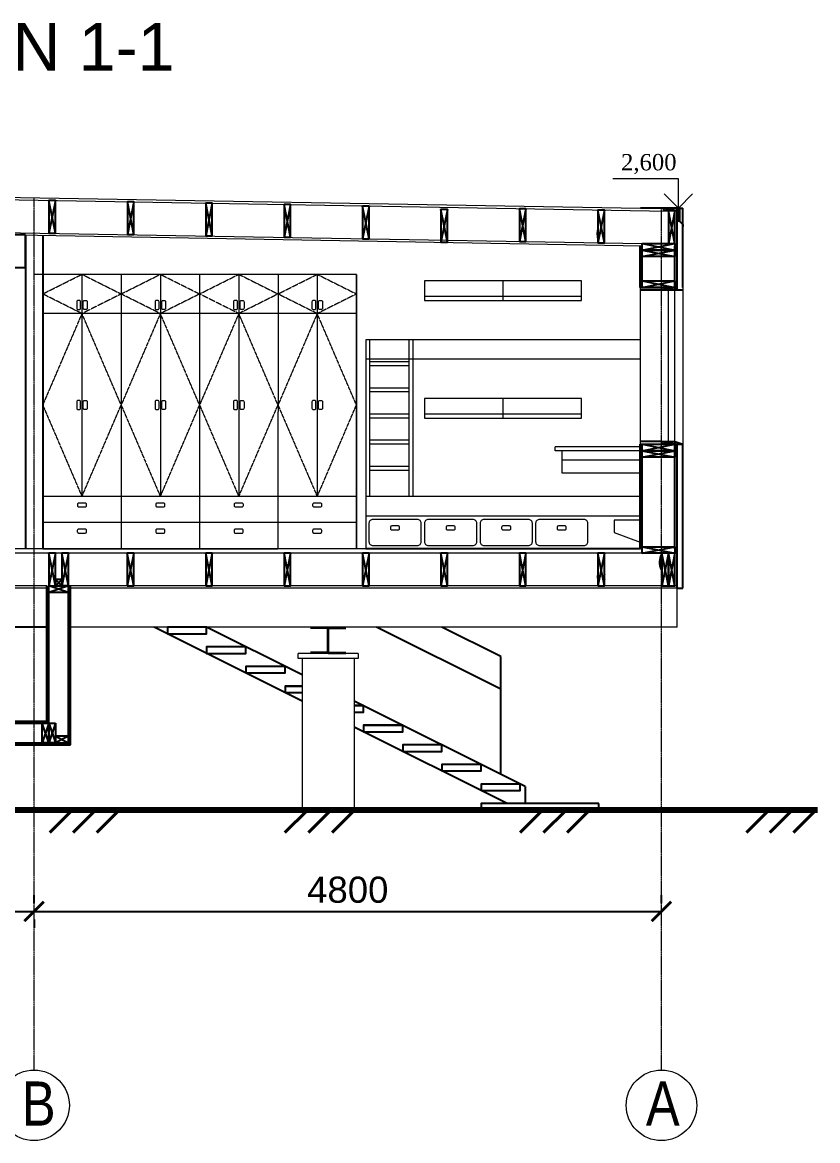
# Model space of a CAD drawing. Header units: millimetres. Extents: x 52 to 69096, y 37 to 64062.
# Drawn here: x 59344 to 65428, y 55475 to 64031 of the extents above; entities that cross this region are included whole.
import ezdxf

# ---------------------------------------------------------------- set-up
doc = ezdxf.new("R2010")
doc.units = ezdxf.units.MM
doc.linetypes.add('ACAD_ISO02W100', pattern=[15, 12, -3])
doc.linetypes.add('ACAD_ISO04W100', pattern=[30, 24, -3, 0, -3])
doc.layers.add('0 @ 100', color=7, linetype='Continuous')
for name, color, linetype, lineweight, true_color in [('отметки', 7, 'Continuous', 18, 0x000000), ('отметки @ 100', 7, 'Continuous', 18, 0x000000), ('разрез', 7, 'Continuous', 25, 0x000000), ('разрез @ 5', 7, 'Continuous', 25, 0x000000), ('фасад', 7, 'Continuous', 25, 0x000000), ('фасад @ 100', 7, 'Continuous', 25, 0x000000)]:
    doc.layers.add(name, color=color, linetype=linetype, lineweight=lineweight, true_color=true_color)
doc.styles.get("Standard").update_dxf_attribs({"font": 'arial.ttf'})
doc.styles.add('стиль1', font='times.ttf', dxfattribs={"height": 3})
doc.styles.add('стиль6', font='ARIALN.TTF')
doc.dimstyles.new('Копиягг', dxfattribs={"dimtxt": 2, "dimasz": 1.5, "dimexe": 1.25, "dimexo": 0.625, "dimtad": 1, "dimdec": 0, "dimtxsty": 'Standard', "dimblk": 'ARCHTICK', "dimcen": 2.5, "dimadec": 0, "dimazin": 0, "dimtfac": 1, "dimtdec": 0, "dimtmove": 0, "dimatfit": 3, "dimfxl": 1, "dimarcsym": 0})

# ---------------------------------------------------------------- blocks, each defined once
blk = doc.blocks.new('_ArchTick')
at = {"color": 0, "linetype": 'ByBlock', "const_width": 0.15}
blk.add_lwpolyline([(-0.5, -0.5), (0.5, 0.5)], dxfattribs=at)
blk = doc.blocks.new('*D47')
at = {"layer": 'Defpoints', "color": 0, "linetype": 'ByBlock', "transparency": 16777216}
for p in [(59433.7, 57228.7), (64233.7, 57228.7), (64233.7, 57228.7)]:
    blk.add_point(p, dxfattribs=at)
at = {"layer": 'фасад', "color": 0, "linetype": 'ByBlock', "lineweight": -2, "transparency": 16777216}
for p, q in [((59433.7, 57291.2), (59433.7, 57353.7)), ((64233.7, 57291.2), (64233.7, 57353.7)), ((59433.7, 57228.7), (64233.7, 57228.7))]:
    blk.add_line(p, q, dxfattribs=at)
at = {"layer": 'фасад', "color": 0, "linetype": 'ByBlock', "lineweight": -2, "transparency": 16777216, "xscale": 150, "yscale": 150, "zscale": 150, "rotation": 180}
blk.add_blockref('_ArchTick', (59433.7, 57228.7), dxfattribs=at)
at = {"layer": 'фасад', "color": 0, "linetype": 'ByBlock', "lineweight": -2, "transparency": 16777216, "xscale": 150, "yscale": 150, "zscale": 150}
blk.add_blockref('_ArchTick', (64233.7, 57228.7), dxfattribs=at)
at = {"layer": 'фасад', "color": 0, "linetype": 'ByBlock', "transparency": 16777216, "insert": (61833.7, 57393.4), "char_height": 200, "attachment_point": 5}
blk.add_mtext('4800', dxfattribs=at)
blk = doc.blocks.new('*D48')
at = {"layer": 'Defpoints', "color": 0, "linetype": 'ByBlock', "transparency": 16777216}
for p in [(58033.7, 57228.7), (59433.7, 57228.7), (59433.7, 57228.7)]:
    blk.add_point(p, dxfattribs=at)
at = {"layer": 'фасад', "color": 0, "linetype": 'ByBlock', "lineweight": -2, "transparency": 16777216}
for p, q in [((58033.7, 57228.7), (59433.7, 57228.7)), ((58033.7, 57166.2), (58033.7, 57103.7)), ((59433.7, 57166.2), (59433.7, 57103.7))]:
    blk.add_line(p, q, dxfattribs=at)
at = {"layer": 'фасад', "color": 0, "linetype": 'ByBlock', "lineweight": -2, "transparency": 16777216, "xscale": 150, "yscale": 150, "zscale": 150, "rotation": 180}
blk.add_blockref('_ArchTick', (58033.7, 57228.7), dxfattribs=at)
at = {"layer": 'фасад', "color": 0, "linetype": 'ByBlock', "lineweight": -2, "transparency": 16777216, "xscale": 150, "yscale": 150, "zscale": 150}
blk.add_blockref('_ArchTick', (59433.7, 57228.7), dxfattribs=at)
at = {"layer": 'фасад', "color": 0, "linetype": 'ByBlock', "transparency": 16777216, "insert": (58733.7, 57393.4), "char_height": 200, "attachment_point": 5}
blk.add_mtext('1400', dxfattribs=at)

msp = doc.modelspace()

# ---------------------------------------------------------------- linework, layer by layer
at = {"layer": 'отметки', "linetype": 'ByBlock'}
for q in [(64253.4, 62718.3), (64472.1, 62718.3)]:
    msp.add_line((64362.7, 62608.9), q, dxfattribs=at)
msp.add_lwpolyline([(64362.7, 62608.9), (64362.7, 62833.9), (63862.7, 62833.9)], dxfattribs=at)
at = {"layer": 'разрез', "linetype": 'ACAD_ISO04W100', "lineweight": 18, "ltscale": 0.5}
for p, q in [((59433.7, 56014.9), (59433.7, 62689.9)), ((64233.7, 56014.9), (64233.7, 62606.1))]:
    msp.add_line(p, q, dxfattribs=at)
at = {"layer": 'разрез', "linetype": 'ByBlock', "lineweight": 25}
for p, q in [((59596.7, 62667.9), (59546.7, 62417.9)), ((59596.7, 62417.9), (59546.7, 62667.9)), ((60198, 62657.4), (60148, 62407.4)), ((60198, 62407.4), (60148, 62657.4)), ((60796.7, 62646.9), (60746.7, 62396.9)), ((60796.7, 62396.9), (60746.7, 62646.9)), ((61396.7, 62636.5), (61346.7, 62386.5)), ((61396.7, 62386.5), (61346.7, 62636.5)), ((61996.7, 62626), (61946.7, 62376)), ((61996.7, 62376), (61946.7, 62626)), ((62596.7, 62599.5), (62546.7, 62349.5)), ((62596.7, 62349.5), (62546.7, 62599.5)), ((63197.1, 62605.1), (63147.1, 62355.1)), ((63197.1, 62355.1), (63147.1, 62605.1)), ((63796.9, 62594.6), (63746.9, 62344.6)), ((63796.9, 62344.6), (63746.9, 62594.6)), ((64336.7, 62588.9), (64286.7, 62338.9)), ((64336.7, 62338.9), (64286.7, 62588.9)), ((64372.7, 62608.9), (64396.7, 62608.9)), ((64396.7, 62603.3), (64396.7, 62608.9)), ((59367.7, 62405), (59367.7, 60003.3)), ((59499.7, 62402.7), (59499.7, 60003.3)), ((64087, 62338.9), (64337, 62288.9)), ((64087, 62288.9), (64337, 62338.9)), ((64087, 62288.9), (64337, 62238.9)), ((64087, 62238.9), (64337, 62288.9)), ((59500, 62103.3), (59499.7, 60003.3)), ((64086.7, 62053.3), (64336.7, 62003.3)), ((64086.7, 62003.3), (64336.7, 62053.3)), ((64070.7, 62003.3), (64336.7, 62003.3)), ((64396.7, 61983.3), (64070.7, 61983.3)), ((64236.7, 61983.3), (64336.7, 62003.3)), ((64236.7, 62003.3), (64336.7, 61983.3)), ((64236.7, 60823.3), (64070.7, 60823.3)), ((64070.7, 60003.3), (64070.7, 60803.3)), ((64070.7, 60803.3), (64396.7, 60803.3)), ((64086.7, 60003.3), (64086.7, 60803.3)), ((64086.7, 60803.3), (64336.7, 60753.3)), ((64086.7, 60753.3), (64336.7, 60803.3)), ((64086.7, 60753.3), (64336.7, 60703.3)), ((64086.7, 60703.3), (64336.7, 60753.3)), ((64236.7, 60803.3), (64336.7, 60823.3)), ((64236.7, 60823.3), (64336.7, 60803.3)), ((64336.7, 60823.3), (64396.7, 60803.3)), ((64336.7, 60003.3), (64336.7, 60803.3)), ((64352.7, 59703.3), (64352.7, 60803.3)), ((64070.7, 60003.3), (64070.7, 60403.3)), ((64070.7, 60003.3), (61970.7, 60003.5)), ((64070.7, 60003.3), (61970.7, 60003.3)), ((64086.7, 60019.3), (64336.7, 59969.3)), ((64086.7, 59969.3), (64336.7, 60019.3)), ((59596.7, 59969.3), (59546.7, 59719.3)), ((59596.7, 59719.3), (59546.7, 59969.3)), ((59696.7, 59969.3), (59646.7, 59719.3)), ((59696.7, 59719.3), (59646.7, 59969.3)), ((60196.7, 59969.3), (60146.7, 59719.3)), ((60196.7, 59719.3), (60146.7, 59969.3)), ((60796.7, 59969.3), (60746.7, 59719.3)), ((60796.7, 59719.3), (60746.7, 59969.3)), ((61396.7, 59969.3), (61346.7, 59719.3)), ((61396.7, 59719.3), (61346.7, 59969.3)), ((61996.7, 59969.3), (61946.7, 59719.3)), ((61996.7, 59719.3), (61946.7, 59969.3)), ((62596.7, 59969.3), (62546.7, 59719.3)), ((62596.7, 59719.3), (62546.7, 59969.3)), ((63196.7, 59969.3), (63146.7, 59719.3)), ((63196.7, 59719.3), (63146.7, 59969.3)), ((63796.7, 59969.3), (63746.7, 59719.3)), ((63796.7, 59719.3), (63746.7, 59969.3)), ((64286.7, 59969.3), (64236.7, 59719.3)), ((64286.7, 59719.3), (64236.7, 59969.3)), ((64336.7, 59969.3), (64286.7, 59719.3)), ((64336.7, 59719.3), (64286.7, 59969.3)), ((59646.7, 59719.3), (59596.7, 59769.3)), ((59646.7, 59769.3), (59596.7, 59719.3)), ((59530.7, 58669.3), (59530.7, 59719.3)), ((59546.7, 58669.3), (59546.7, 59719.3)), ((59696.7, 59669.3), (59546.7, 59719.3)), ((59696.7, 59719.3), (59546.7, 59669.3)), ((59696.7, 58503.3), (59696.7, 59719.3)), ((59712.7, 58503.3), (59712.7, 59719.3)), ((64352.7, 59703.3), (64396.7, 59703.3)), ((59530.7, 59403.3), (58733.7, 59403.3)), ((61483.7, 58838.3), (60353.7, 59403.3)), ((61483.7, 59038.3), (60753.7, 59403.3)), ((63003.7, 58928.3), (62053.7, 59403.3)), ((63003.7, 59178.3), (62553.7, 59403.3)), ((63003.7, 58278.3), (63003.7, 59178.3)), ((63189.6, 58185.4), (61883.7, 58838.3)), ((58733.7, 58685.3), (59530.7, 58685.3)), ((58733.7, 58669.3), (59546.7, 58669.3)), ((59546.7, 58519.3), (59496.7, 58669.3)), ((59546.7, 58669.3), (59496.7, 58519.3)), ((59596.7, 58669.3), (59546.7, 58519.3)), ((59546.7, 58669.3), (59596.7, 58519.3)), ((63053.7, 58053.3), (61883.7, 58638.3)), ((59696.7, 58569.3), (59596.7, 58519.3)), ((59596.7, 58569.3), (59696.7, 58519.3)), ((58733.7, 58519.3), (59696.7, 58519.3)), ((58733.7, 58503.3), (59712.7, 58503.3)), ((63189.6, 58185.4), (63189.6, 58053.3))]:
    msp.add_line(p, q, dxfattribs=at)
at = {"layer": 'разрез', "lineweight": 25}
for p, q in [((64352.7, 61983.3), (64352.7, 62584.8)), ((64396.7, 62003.3), (64396.7, 62603.3)), ((64070.7, 62003.3), (64070.7, 62322.9)), ((64086.7, 62003.3), (64086.7, 62322.9)), ((64336.7, 62003.3), (64336.7, 62318.3)), ((64070.7, 60003.3), (64070.7, 60803.3)), ((64396.7, 59703.3), (64396.7, 60803.3)), ((61353.7, 58953.3), (61483.7, 58953.3)), ((61883.7, 58803.3), (61953.7, 58803.3)), ((61953.7, 58653.3), (62253.7, 58653.3))]:
    msp.add_line(p, q, dxfattribs=at)
at = {"layer": 'разрез', "linetype": 'ACAD_ISO02W100', "lineweight": 18, "ltscale": 0.2}
for p, q in [((59500, 61953.4), (59800, 62103.4)), ((59800, 62103.4), (60100, 61953.3)), ((60100, 61953.1), (60400, 62103.1)), ((60400, 62103.1), (60700, 61953.1)), ((60700, 61953.2), (61000, 62103.2)), ((61000, 62103.2), (61300, 61953.2)), ((61300, 61953.1), (61600, 62103.1)), ((61600, 62103.1), (61900, 61953.1)), ((59800, 61803.4), (59500, 61953.4)), ((60100, 61953.3), (59800, 61803.4)), ((60400, 61803.1), (60100, 61953.1)), ((60700, 61953.1), (60400, 61803.1)), ((61000, 61803.2), (60700, 61953.2)), ((61300, 61953.2), (61000, 61803.2)), ((61600, 61803.1), (61300, 61953.1)), ((61900, 61953.1), (61600, 61803.1)), ((59800, 61803.4), (59499.9, 61103.5)), ((60099.8, 61103.4), (59800, 61803.4)), ((60400, 61803.1), (60099.9, 61103.2)), ((60699.8, 61103.2), (60400, 61803.1)), ((61000, 61803.2), (60699.9, 61103.3)), ((61299.8, 61103.3), (61000, 61803.2)), ((61600, 61803.1), (61299.9, 61103.2)), ((61899.8, 61103.2), (61600, 61803.1)), ((59499.9, 61103.5), (59800, 60403.5)), ((59800, 60403.5), (60099.8, 61103.4)), ((60099.9, 61103.2), (60400, 60403.3)), ((60400, 60403.3), (60699.8, 61103.2)), ((60699.9, 61103.3), (61000, 60403.4)), ((61000, 60403.4), (61299.8, 61103.3)), ((61299.9, 61103.2), (61600, 60403.3)), ((61600, 60403.3), (61899.8, 61103.2))]:
    msp.add_line(p, q, dxfattribs=at)
at = {"layer": 'разрез', "linetype": 'ByBlock', "lineweight": 18}
for p, q in [((59799.7, 62103.1), (59799.7, 60403.3)), ((60100, 62103.3), (60099.7, 60003.3)), ((60400, 62103.3), (60400, 60403.5)), ((60700, 62103.1), (60699.7, 60003.1)), ((61000, 62103.1), (61000, 60403.3)), ((61300, 62103.1), (61299.7, 60003.1)), ((61600, 62103.1), (61600, 60403.3)), ((61900, 62103.1), (61899.7, 60003.1)), ((63020.7, 62053.3), (63020.7, 61903.3)), ((64070.7, 62003.3), (64070.7, 60803.3)), ((64286.7, 60823.3), (64286.7, 61983.3)), ((64336.7, 60803.3), (64336.7, 62003.3)), ((64396.7, 62003.3), (64396.7, 60803.3)), ((63620.7, 61933.3), (62420.7, 61933.3)), ((61900, 61803.1), (59500, 61803.1)), ((64070.7, 61603.3), (61970.7, 61603.3)), ((61970.7, 61603.3), (61970.7, 61453.3)), ((61970.7, 61603.3), (61970.7, 60403.3)), ((62000.7, 61603.3), (62000.7, 60403.3)), ((62300.7, 61603.3), (62300.7, 60403.3)), ((62330.7, 61603.3), (62330.7, 60403.3)), ((64070.7, 61453.3), (61970.7, 61453.3)), ((62300.7, 61433.3), (62000.7, 61433.3)), ((62300.7, 61403.3), (62000.7, 61403.3)), ((62300.7, 61233.3), (62000.7, 61233.3)), ((62300.7, 61203.3), (62000.7, 61203.3)), ((63020.7, 61153.3), (63020.7, 61003.3)), ((62300.7, 61033.3), (62000.7, 61033.3)), ((63620.7, 61033.3), (62420.7, 61033.3)), ((62300.7, 61003.3), (62000.7, 61003.3)), ((62300.7, 60833.3), (62000.7, 60833.3)), ((62300.7, 60803.3), (62000.7, 60803.3)), ((64070.7, 60783.3), (63420.7, 60783.3)), ((63420.7, 60753.3), (63420.7, 60783.3)), ((64070.7, 60753.3), (63420.7, 60753.3)), ((63470.7, 60753.3), (63470.7, 60583.3)), ((63470.7, 60683.3), (64070.7, 60683.3)), ((62300.7, 60633.3), (62000.7, 60633.3)), ((62300.7, 60603.3), (62000.7, 60603.3)), ((63470.7, 60583.3), (64070.7, 60583.3)), ((61899.7, 60403.3), (59499.7, 60403.6)), ((64070.7, 60403.3), (61970.7, 60403.3)), ((61970.7, 60403.3), (61970.7, 60003.5)), ((62270.7, 60403.3), (61970.7, 60403.3)), ((64070.7, 60253.3), (61970.7, 60253.3)), ((61899.7, 60203.3), (59499.7, 60203.6)), ((64352.7, 59403.3), (64352.7, 59703.3)), ((64352.7, 59403.3), (59712.7, 59403.3)), ((61453.7, 59163.3), (61453.7, 59203.3)), ((61913.7, 59203.3), (61913.7, 59163.3))]:
    msp.add_line(p, q, dxfattribs=at)
at = {"layer": 'разрез', "linetype": 'ByBlock', "lineweight": 20}
for p, q in [((64086.7, 60003.3), (58733.7, 60003.3)), ((59499.7, 60003.3), (61299.7, 60003.3)), ((64336.7, 59969.3), (58733.7, 59969.3)), ((59530.7, 59719.3), (57920.7, 59719.3)), ((59530.7, 59703.3), (58033.7, 59703.3)), ((59530.7, 59703.3), (58733.7, 59703.3)), ((64352.7, 59719.3), (59696.7, 59719.3)), ((64352.7, 59703.3), (59712.7, 59703.3))]:
    msp.add_line(p, q, dxfattribs=at)
at = {"layer": 'разрез', "lineweight": 35}
msp.add_line((61683.7, 59208.3), (61683.7, 59398.3), dxfattribs=at)
at = {"layer": 'разрез', "linetype": 'ByBlock', "lineweight": 80}
msp.add_line((65428.3, 58003.3), (52377.6, 58003.3), dxfattribs=at)
at = {"layer": 'разрез', "linetype": 'ByBlock', "lineweight": 40, "ltscale": 0.5}
for p, q in [((59724.9, 58003.3), (59553.4, 57831.8)), ((59904.9, 58003.3), (59733.4, 57831.8)), ((60084.9, 58003.3), (59913.4, 57831.8)), ((61524.9, 58003.3), (61353.4, 57831.8)), ((61704.9, 58003.3), (61533.4, 57831.8)), ((61884.9, 58003.3), (61713.4, 57831.8)), ((65054.4, 58003.3), (64882.9, 57831.8)), ((65234.4, 58003.3), (65062.9, 57831.8)), ((65414.4, 58003.3), (65242.9, 57831.8))]:
    msp.add_line(p, q, dxfattribs=at)
at = {"layer": 'разрез', "linetype": 'ByBlock', "lineweight": 40}
for p, q in [((63323.7, 58003.3), (63152.2, 57831.8)), ((63503.7, 58003.3), (63332.2, 57831.8)), ((63683.7, 58003.3), (63512.2, 57831.8))]:
    msp.add_line(p, q, dxfattribs=at)
at = {"layer": 'разрез', "linetype": 'ByBlock', "lineweight": 20}
for points in [[(58733.7, 62702.1), (64073.4, 62608.9)], [(58733.7, 62682.8), (64286.4, 62585.9)], [(58733.7, 62432.1), (64087, 62338.6)], [(58733.7, 62416.1), (64087, 62322.6)]]:
    msp.add_lwpolyline(points, dxfattribs=at)
at = {"layer": 'разрез', "linetype": 'ByBlock', "lineweight": 25}
for points in [[(59546.7, 62417.9), (59596.7, 62417.9), (59596.7, 62667.9), (59546.7, 62667.9)], [(60148, 62407.4), (60198, 62407.4), (60198, 62657.4), (60148, 62657.4)], [(60746.7, 62396.9), (60796.7, 62396.9), (60796.7, 62646.9), (60746.7, 62646.9)], [(61346.7, 62386.5), (61396.7, 62386.5), (61396.7, 62636.5), (61346.7, 62636.5)], [(61946.7, 62376), (61996.7, 62376), (61996.7, 62626), (61946.7, 62626)], [(62546.7, 62349.5), (62596.7, 62349.5), (62596.7, 62599.5), (62546.7, 62599.5)], [(63147.1, 62355.1), (63197.1, 62355.1), (63197.1, 62605.1), (63147.1, 62605.1)], [(63746.9, 62344.6), (63796.9, 62344.6), (63796.9, 62594.6), (63746.9, 62594.6)], [(64252.7, 62608.9), (64352.7, 62608.9), (64352.7, 62588.9), (64252.7, 62588.9)], [(64286.4, 62338.9), (64336.4, 62338.9), (64336.4, 62588.9), (64286.4, 62588.9)], [(64372.7, 62608.9), (64372.7, 62508.9), (64352.7, 62508.9), (64352.7, 62608.9)], [(59367.7, 62405), (59017.7, 62405), (59017.7, 62155), (59367.7, 62155)], [(64087, 62338.9), (64337, 62338.9), (64337, 62288.9), (64087, 62288.9)], [(64087, 62288.9), (64337, 62288.9), (64337, 62238.9), (64087, 62238.9)], [(64086.7, 62053.3), (64336.7, 62053.3), (64336.7, 62003.3), (64086.7, 62003.3)], [(64336.7, 61983.3), (64236.7, 61983.3), (64236.7, 62003.3), (64336.7, 62003.3)], [(64086.7, 60803.3), (64336.7, 60803.3), (64336.7, 60753.3), (64086.7, 60753.3)], [(64086.7, 60753.3), (64336.7, 60753.3), (64336.7, 60703.3), (64086.7, 60703.3)], [(64336.7, 60803.3), (64236.7, 60803.3), (64236.7, 60823.3), (64336.7, 60823.3)], [(64086.7, 60019.3), (64336.7, 60019.3), (64336.7, 59969.3), (64086.7, 59969.3)], [(59546.7, 59719.3), (59596.7, 59719.3), (59596.7, 59969.3), (59546.7, 59969.3)], [(59646.7, 59719.3), (59696.7, 59719.3), (59696.7, 59969.3), (59646.7, 59969.3)], [(60146.7, 59719.3), (60196.7, 59719.3), (60196.7, 59969.3), (60146.7, 59969.3)], [(60746.7, 59719.3), (60796.7, 59719.3), (60796.7, 59969.3), (60746.7, 59969.3)], [(61346.7, 59719.3), (61396.7, 59719.3), (61396.7, 59969.3), (61346.7, 59969.3)], [(61946.7, 59719.3), (61996.7, 59719.3), (61996.7, 59969.3), (61946.7, 59969.3)], [(62546.7, 59719.3), (62596.7, 59719.3), (62596.7, 59969.3), (62546.7, 59969.3)], [(63146.7, 59719.3), (63196.7, 59719.3), (63196.7, 59969.3), (63146.7, 59969.3)], [(63746.7, 59719.3), (63796.7, 59719.3), (63796.7, 59969.3), (63746.7, 59969.3)], [(64236.7, 59719.3), (64286.7, 59719.3), (64286.7, 59969.3), (64236.7, 59969.3)], [(64286.7, 59719.3), (64336.7, 59719.3), (64336.7, 59969.3), (64286.7, 59969.3)], [(59646.7, 59769.3), (59596.7, 59769.3), (59596.7, 59719.3), (59646.7, 59719.3)], [(59696.7, 59669.3), (59546.7, 59669.3), (59546.7, 59719.3), (59696.7, 59719.3)], [(59696.7, 59719.3), (59596.7, 59719.3), (59596.7, 59719.3), (59696.7, 59719.3)], [(60753.7, 59403.3), (60453.7, 59403.3), (60453.7, 59353.3), (60753.7, 59353.3)], [(61053.7, 59253.3), (60753.7, 59253.3), (60753.7, 59203.3), (61053.7, 59203.3)], [(61353.7, 59103.3), (61053.7, 59103.3), (61053.7, 59053.3), (61353.7, 59053.3)], [(59546.7, 58669.3), (59546.7, 58519.3), (59496.7, 58519.3), (59496.7, 58669.3)], [(59596.7, 58669.3), (59596.7, 58519.3), (59546.7, 58519.3), (59546.7, 58669.3)], [(62253.7, 58653.3), (61953.7, 58653.3), (61953.7, 58603.3), (62253.7, 58603.3)], [(59696.7, 58569.3), (59596.7, 58569.3), (59596.7, 58519.3), (59696.7, 58519.3)], [(62553.7, 58503.3), (62253.7, 58503.3), (62253.7, 58453.3), (62553.7, 58453.3)], [(62853.7, 58353.3), (62553.7, 58353.3), (62553.7, 58303.3), (62853.7, 58303.3)], [(63153.7, 58203.3), (62853.7, 58203.3), (62853.7, 58153.3), (63153.7, 58153.3)], [(63753.7, 58053.3), (62853.7, 58053.3), (62853.7, 58003.3), (63753.7, 58003.3)]]:
    msp.add_lwpolyline(points, close=True, dxfattribs=at)
for points in [[(64372.7, 62508.9), (64372.7, 62608.9), (64073.4, 62608.9)], [(64352.7, 62608.9), (64252.7, 62588.9)], [(64252.7, 62608.9), (64352.7, 62588.9)], [(64372.7, 62608.9), (64352.7, 62508.9)], [(64352.7, 62608.9), (64372.7, 62508.9)], [(64372.7, 62608.9), (64372.7, 62508.9), (64396.7, 62485), (64396.7, 62470)], [(61483.7, 58953.3), (61353.7, 58953.3), (61353.7, 58903.3), (61483.7, 58903.3)], [(61883.7, 58753.3), (61953.7, 58753.3), (61953.7, 58803.3), (61883.7, 58803.3)]]:
    msp.add_lwpolyline(points, dxfattribs=at)
at = {"layer": 'разрез', "linetype": 'ByBlock', "lineweight": 18}
for points in [[(61900, 60003.1), (61900, 62103.1), (59429.2, 62103.1)], [(61913.7, 59203.3), (61453.7, 59203.3)], [(61913.7, 59163.3), (61453.7, 59163.3)], [(61483.7, 59163.3), (61483.7, 58003.3)], [(61883.7, 59163.3), (61883.7, 58003.3)]]:
    msp.add_lwpolyline(points, dxfattribs=at)
for points in [[(63620.7, 62053.3), (62420.7, 62053.3), (62420.7, 61903.3), (63620.7, 61903.3)], [(63620.7, 61153.3), (62420.7, 61153.3), (62420.7, 61003.3), (63620.7, 61003.3)], [(64070.7, 60223.3), (63870.7, 60223.3), (63870.7, 60128.3), (64070.7, 60053.3)]]:
    msp.add_lwpolyline(points, close=True, dxfattribs=at)
for points in [[(59760, 61893.4), (59760, 61843.4, 0.414214), (59770, 61833.4), (59780, 61833.4, 0.414214), (59790, 61843.4), (59790, 61893.4, 0.414214), (59780, 61903.4), (59770, 61903.4, 0.414214)], [(59840, 61893.4), (59840, 61843.4, -0.414214), (59830, 61833.4), (59820, 61833.4, -0.414214), (59810, 61843.4), (59810, 61893.4, -0.414214), (59820, 61903.4), (59830, 61903.4, -0.414214)], [(60360, 61893.1), (60360, 61843.1, 0.414214), (60370, 61833.1), (60380, 61833.1, 0.414214), (60390, 61843.1), (60390, 61893.1, 0.414214), (60380, 61903.1), (60370, 61903.1, 0.414214)], [(60440, 61893.1), (60440, 61843.1, -0.414214), (60430, 61833.1), (60420, 61833.1, -0.414214), (60410, 61843.1), (60410, 61893.1, -0.414214), (60420, 61903.1), (60430, 61903.1, -0.414214)], [(60960, 61893.2), (60960, 61843.2, 0.414214), (60970, 61833.2), (60980, 61833.2, 0.414214), (60990, 61843.2), (60990, 61893.2, 0.414214), (60980, 61903.2), (60970, 61903.2, 0.414214)], [(61040, 61893.2), (61040, 61843.2, -0.414214), (61030, 61833.2), (61020, 61833.2, -0.414214), (61010, 61843.2), (61010, 61893.2, -0.414214), (61020, 61903.2), (61030, 61903.2, -0.414214)], [(61560, 61893.1), (61560, 61843.1, 0.414214), (61570, 61833.1), (61580, 61833.1, 0.414214), (61590, 61843.1), (61590, 61893.1, 0.414214), (61580, 61903.1), (61570, 61903.1, 0.414214)], [(61640, 61893.1), (61640, 61843.1, -0.414214), (61630, 61833.1), (61620, 61833.1, -0.414214), (61610, 61843.1), (61610, 61893.1, -0.414214), (61620, 61903.1), (61630, 61903.1, -0.414214)], [(59760, 61128.4), (59760, 61078.4, 0.414214), (59770, 61068.4), (59780, 61068.4, 0.414214), (59790, 61078.4), (59790, 61128.4, 0.414214), (59780, 61138.4), (59770, 61138.4, 0.414214)], [(59840, 61128.4), (59840, 61078.4, -0.414214), (59830, 61068.4), (59820, 61068.4, -0.414214), (59810, 61078.4), (59810, 61128.4, -0.414214), (59820, 61138.4), (59830, 61138.4, -0.414214)], [(60360, 61128.2), (60360, 61078.2, 0.414214), (60370, 61068.2), (60380, 61068.2, 0.414214), (60390, 61078.2), (60390, 61128.2, 0.414214), (60380, 61138.2), (60370, 61138.2, 0.414214)], [(60440, 61128.2), (60440, 61078.2, -0.414214), (60430, 61068.2), (60420, 61068.2, -0.414214), (60410, 61078.2), (60410, 61128.2, -0.414214), (60420, 61138.2), (60430, 61138.2, -0.414214)], [(60960, 61128.3), (60960, 61078.3, 0.414214), (60970, 61068.3), (60980, 61068.3, 0.414214), (60990, 61078.3), (60990, 61128.3, 0.414214), (60980, 61138.3), (60970, 61138.3, 0.414214)], [(61040, 61128.3), (61040, 61078.3, -0.414214), (61030, 61068.3), (61020, 61068.3, -0.414214), (61010, 61078.3), (61010, 61128.3, -0.414214), (61020, 61138.3), (61030, 61138.3, -0.414214)], [(61560, 61128.2), (61560, 61078.2, 0.414214), (61570, 61068.2), (61580, 61068.2, 0.414214), (61590, 61078.2), (61590, 61128.2, 0.414214), (61580, 61138.2), (61570, 61138.2, 0.414214)], [(61640, 61128.2), (61640, 61078.2, -0.414214), (61630, 61068.2), (61620, 61068.2, -0.414214), (61610, 61078.2), (61610, 61128.2, -0.414214), (61620, 61138.2), (61630, 61138.2, -0.414214)], [(59824.8, 60353.4), (59774.8, 60353.4, 0.414214), (59764.8, 60343.4), (59764.8, 60333.4, 0.414214), (59774.8, 60323.4), (59824.8, 60323.4, 0.414214), (59834.8, 60333.4), (59834.8, 60343.4, 0.414214)], [(60424.8, 60353.3), (60374.8, 60353.3, 0.414214), (60364.8, 60343.3), (60364.8, 60333.3, 0.414214), (60374.8, 60323.3), (60424.8, 60323.3, 0.414214), (60434.8, 60333.3), (60434.8, 60343.3, 0.414214)], [(61024.8, 60353.4), (60974.8, 60353.4, 0.414214), (60964.8, 60343.4), (60964.8, 60333.4, 0.414214), (60974.8, 60323.4), (61024.8, 60323.4, 0.414214), (61034.8, 60333.4), (61034.8, 60343.4, 0.414214)], [(61624.8, 60353.3), (61574.8, 60353.3, 0.414214), (61564.8, 60343.3), (61564.8, 60333.3, 0.414214), (61574.8, 60323.3), (61624.8, 60323.3, 0.414214), (61634.8, 60333.3), (61634.8, 60343.3, 0.414214)], [(59824.7, 60153.5), (59774.7, 60153.5, 0.414214), (59764.7, 60143.5), (59764.7, 60133.5, 0.414214), (59774.7, 60123.5), (59824.7, 60123.5, 0.414214), (59834.7, 60133.5), (59834.7, 60143.5, 0.414214)], [(60424.7, 60153.3), (60374.7, 60153.3, 0.414214), (60364.7, 60143.3), (60364.7, 60133.3, 0.414214), (60374.7, 60123.3), (60424.7, 60123.3, 0.414214), (60434.7, 60133.3), (60434.7, 60143.3, 0.414214)], [(61024.7, 60153.4), (60974.7, 60153.4, 0.414214), (60964.7, 60143.4), (60964.7, 60133.4, 0.414214), (60974.7, 60123.4), (61024.7, 60123.4, 0.414214), (61034.7, 60133.4), (61034.7, 60143.4, 0.414214)], [(61624.7, 60153.3), (61574.7, 60153.3, 0.414214), (61564.7, 60143.3), (61564.7, 60133.3, 0.414214), (61574.7, 60123.3), (61624.7, 60123.3, 0.414214), (61634.7, 60133.3), (61634.7, 60143.3, 0.414214)], [(62025.7, 60028.3), (62365.7, 60028.3, 0.414214), (62395.7, 60058.3), (62395.7, 60198.3, 0.414214), (62365.7, 60228.3), (62025.7, 60228.3), (62025.7, 60228.3, 0.414214), (61995.7, 60198.3), (61995.7, 60058.3, 0.414214), (62025.7, 60028.3)], [(62220.7, 60178.3), (62170.7, 60178.3, 0.414214), (62160.7, 60168.3), (62160.7, 60158.3, 0.414214), (62170.7, 60148.3), (62220.7, 60148.3, 0.414214), (62230.7, 60158.3), (62230.7, 60168.3, 0.414214)], [(62450.7, 60028.3), (62790.7, 60028.3, 0.414214), (62820.7, 60058.3), (62820.7, 60198.3, 0.414214), (62790.7, 60228.3), (62450.7, 60228.3), (62450.7, 60228.3, 0.414214), (62420.7, 60198.3), (62420.7, 60058.3, 0.414214), (62450.7, 60028.3)], [(62645.7, 60178.3), (62595.7, 60178.3, 0.414214), (62585.7, 60168.3), (62585.7, 60158.3, 0.414214), (62595.7, 60148.3), (62645.7, 60148.3, 0.414214), (62655.7, 60158.3), (62655.7, 60168.3, 0.414214)], [(62875.7, 60028.3), (63215.7, 60028.3, 0.414214), (63245.7, 60058.3), (63245.7, 60198.3, 0.414214), (63215.7, 60228.3), (62875.7, 60228.3), (62875.7, 60228.3, 0.414214), (62845.7, 60198.3), (62845.7, 60058.3, 0.414214), (62875.7, 60028.3)], [(63070.7, 60178.3), (63020.7, 60178.3, 0.414214), (63010.7, 60168.3), (63010.7, 60158.3, 0.414214), (63020.7, 60148.3), (63070.7, 60148.3, 0.414214), (63080.7, 60158.3), (63080.7, 60168.3, 0.414214)], [(63300.7, 60028.3), (63640.7, 60028.3, 0.414214), (63670.7, 60058.3), (63670.7, 60198.3, 0.414214), (63640.7, 60228.3), (63300.7, 60228.3), (63300.7, 60228.3, 0.414214), (63270.7, 60198.3), (63270.7, 60058.3, 0.414214), (63300.7, 60028.3)], [(63495.7, 60178.3), (63445.7, 60178.3, 0.414214), (63435.7, 60168.3), (63435.7, 60158.3, 0.414214), (63445.7, 60148.3), (63495.7, 60148.3, 0.414214), (63505.7, 60158.3), (63505.7, 60168.3, 0.414214)]]:
    msp.add_lwpolyline(points, format="xyb", close=True, dxfattribs=at)
at = {"layer": 'разрез', "linetype": 'ByBlock', "lineweight": 35}
for points in [[(61683.7, 59398.3), (61616.2, 59398.3), (61548.7, 59398.3)], [(61683.7, 59398.3), (61751.2, 59398.3), (61818.7, 59398.3)], [(61683.7, 59208.3), (61616.2, 59208.3), (61548.7, 59208.3)], [(61683.7, 59208.3), (61751.2, 59208.3), (61818.7, 59208.3)]]:
    msp.add_lwpolyline(points, dxfattribs=at)
at = {"layer": 'разрез', "linetype": 'ByBlock', "lineweight": 18}
for centre in [(59433.7, 55744.9), (64233.7, 55744.9)]:
    msp.add_circle(centre, 270, dxfattribs=at)
at = {"layer": 'разрез', "linetype": 'ByBlock', "lineweight": 25}
for points, knots in [([(63746.9, 62445.2), (63744, 62434.5), (63741, 62415.3), (63744.7, 62390.1), (63746.9, 62380.9)], [2004.300093, 2004.300093, 2004.300093, 2004.300093, 2038.671459, 2060.829398, 2060.829398, 2060.829398, 2060.829398]), ([(63794.5, 59969.3), (63794.7, 59969.3), (63795.4, 59969.3), (63796.2, 59969.2), (63796.7, 59969.1)], [2366.923781, 2366.923781, 2366.923781, 2366.923781, 2368.090627, 2371.323027, 2371.323027, 2371.323027, 2371.323027]), ([(64236.7, 59836.1), (64235.7, 59838.9), (64227.7, 59860), (64214.5, 59895.1), (64229, 59950.1), (64236.7, 59961.9)], [1703.389493, 1703.389493, 1703.389493, 1703.389493, 1712.829107, 1776.566851, 1824.985051, 1824.985051, 1824.985051, 1824.985051]), ([(63746.7, 59808.7), (63745.3, 59800.5), (63744.4, 59788.1), (63746.1, 59773.6), (63746.7, 59769.4)], [2014.123125, 2014.123125, 2014.123125, 2014.123125, 2038.671459, 2048.603442, 2048.603442, 2048.603442, 2048.603442]), ([(63796.7, 59808.6), (63795.3, 59800.5), (63794.4, 59788.1), (63796.1, 59773.7), (63796.7, 59769.5)], [2538.386702, 2538.386702, 2538.386702, 2538.386702, 2562.880675, 2572.749735, 2572.749735, 2572.749735, 2572.749735]), ([(59546.7, 58669.3), (59546.7, 58669.4), (59546.7, 58669.5), (59546.7, 58669.6), (59546.7, 58669.6)], [379.6520572, 379.6520572, 379.6520572, 379.6520572, 379.8371327, 379.8371404, 379.8371404, 379.8371404, 379.8371404]), ([(59546.7, 58594.8), (59546.7, 58594.9), (59546.7, 58595), (59546.7, 58595.1), (59546.7, 58595.1)], [379.6520572, 379.6520572, 379.6520572, 379.6520572, 379.8371327, 379.8371404, 379.8371404, 379.8371404, 379.8371404])]:
    msp.add_open_spline(points, degree=3, knots=knots, dxfattribs=at)
for points in [[(64245.7, 59969.3), (64245.8, 59969.3), (64246.2, 59969.3), (64246.5, 59969.3), (64246.7, 59969.3)], [(59546.7, 58594.6), (59546.7, 58594.7), (59546.7, 58594.8), (59546.7, 58594.9)], [(59546.7, 58520.1), (59546.7, 58520.2), (59546.7, 58520.4), (59546.7, 58520.5)]]:
    msp.add_open_spline(points, degree=3, dxfattribs=at)

# ---------------------------------------------------------------- texts
at = {"layer": '0 @ 100', "linetype": 'ByBlock', "insert": (57381.1, 64025.8), "char_height": 363, "attachment_point": 1, "style": 'стиль6'}
msp.add_mtext_dynamic_manual_height_columns('{\\fArial|b0|i0|c0|p34;SECTION 1-1}', width=11595.789, gutter_width=1500, heights=[0], dxfattribs=at)
at = {"layer": 'отметки @ 100', "linetype": 'ByBlock', "insert": (63924.3, 63023.9), "char_height": 125, "attachment_point": 1, "style": 'стиль1'}
msp.add_mtext_dynamic_manual_height_columns('2,600', width=716.844, gutter_width=1500, heights=[0], dxfattribs=at)
at = {"layer": 'разрез @ 5', "linetype": 'ByBlock', "lineweight": 18, "char_height": 337.5, "attachment_point": 1, "style": 'стиль6'}
for s, insert in [('B', (59340.5, 55927.4)), ('A', (64114.8, 55927.4))]:
    msp.add_mtext_dynamic_manual_height_columns(s, width=253.168, gutter_width=75, heights=[0], dxfattribs=dict(at, insert=insert))

# ---------------------------------------------------------------- dimensions: what is measured, and where the dimension line sits
at = {"layer": 'фасад @ 100', "linetype": 'ByBlock'}
for base, p1, p2, picture, middle in [((59433.7, 57228.7), (58033.7, 57228.7), (59433.7, 57228.7), '*D48', (58733.7, 57393.4)), ((64233.7, 57228.7), (59433.7, 57228.7), (64233.7, 57228.7), '*D47', (61833.7, 57393.4))]:
    dim = msp.add_linear_dim(base=base, p1=p1, p2=p2, dimstyle='Копиягг', override={"dimscale": 100, "dimtix": 0, "dimtofl": 1, "dimtmove": 0, "dimatfit": 3}, dxfattribs=at)
    dim.commit()
    dim.dimension.update_dxf_attribs({"geometry": picture, "text_midpoint": middle})

doc.saveas('drawing.dxf')
